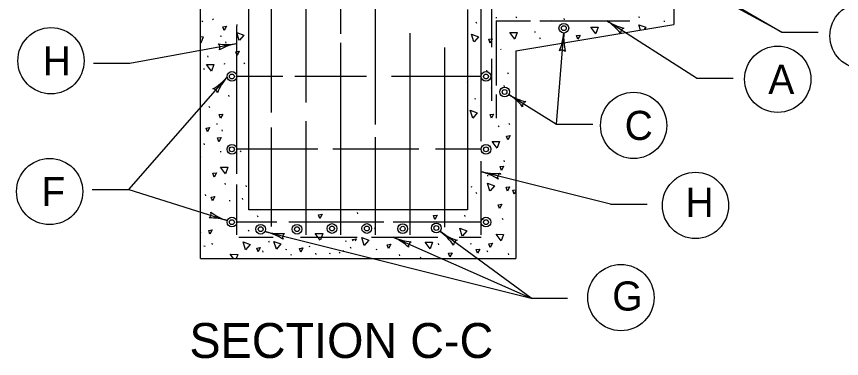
# Model space of a CAD drawing. Extents: x 1007 to 1035.5, y 1000.5 to 1021.5.
# Drawn here: x 1024.52 to 1030.18, y 1004.59 to 1006.94 of the extents above; entities that cross this region are included whole.
import ezdxf

# ---------------------------------------------------------------- set-up
doc = ezdxf.new("R2010")
doc.units = 0
doc.layers.add('Level 1', color=7, linetype='Continuous')

msp = doc.modelspace()

# ---------------------------------------------------------------- linework, layer by layer
at = {"layer": 'Level 1'}
for p, q in [((1026.1152, 1005.6072), (1026.1152, 1010.4613)), ((1026.7461, 1006.8153), (1026.7461, 1008.3828)), ((1025.7818, 1005.2738), (1025.7818, 1008.128)), ((1029.0318, 1008.128), (1029.0318, 1006.8803)), ((1029.7733, 1006.8284), (1027.7399, 1007.9327)), ((1027.8793, 1007.9342), (1029.7733, 1006.8284)), ((1027.7835, 1006.7254), (1027.7835, 1007.8397)), ((1026.2698, 1006.2758), (1026.2698, 1007.7198)), ((1026.9842, 1006.1936), (1026.9842, 1007.7044)), ((1026.508, 1006.3452), (1026.508, 1007.3138)), ((1027.7092, 1006.0805), (1027.7092, 1007.0541)), ((1027.6152, 1006.9822), (1027.6152, 1005.6072)), ((1025.7909, 1006.9048), (1025.7978, 1006.8993)), ((1025.8714, 1006.9113), (1025.8679, 1006.9203)), ((1027.6788, 1006.8867), (1027.6753, 1006.8958)), ((1027.8106, 1006.9293), (1027.8176, 1006.9278)), ((1027.8125, 1006.905), (1027.8125, 1006.4608)), ((1027.8125, 1006.905), (1028.0477, 1006.905)), ((1027.9481, 1006.9328), (1027.955, 1006.9273)), ((1028.1119, 1006.905), (1028.7291, 1006.905)), ((1028.1878, 1006.9068), (1028.1948, 1006.9054)), ((1028.2818, 1006.9122), (1028.2783, 1006.9213)), ((1029.1889, 1006.5123), (1028.5728, 1006.905)), ((1028.7908, 1006.9323), (1028.7978, 1006.9309)), ((1028.964, 1006.9041), (1028.971, 1006.9027)), ((1026.0307, 1006.8788), (1026.0376, 1006.8774)), ((1026.0318, 1005.8543), (1026.0318, 1006.8719)), ((1027.9485, 1006.6998), (1029.0318, 1006.8803)), ((1028.0761, 1006.8306), (1028.0831, 1006.8292)), ((1029.7733, 1006.8284), (1030.0233, 1006.8284)), ((1025.9189, 1006.8026), (1025.9259, 1006.8012)), ((1027.2223, 1005.4363), (1027.2223, 1006.822)), ((1028.1168, 1006.7793), (1028.1133, 1006.7883)), ((1028.226, 1006.1958), (1028.277, 1006.8217)), ((1025.2986, 1006.615), (1026.0318, 1006.7496)), ((1025.9596, 1006.7513), (1025.9561, 1006.7603)), ((1026.7461, 1005.4363), (1026.7461, 1006.7537)), ((1027.4604, 1005.4885), (1027.4604, 1006.7236)), ((1025.8363, 1006.657), (1025.8328, 1006.6661)), ((1027.8476, 1006.7061), (1027.8454, 1006.7115)), ((1027.9485, 1006.6998), (1027.9485, 1005.2738)), ((1025.0486, 1006.615), (1025.2986, 1006.615)), ((1025.9422, 1006.6125), (1025.9492, 1006.6111)), ((1026.0796, 1006.6161), (1026.0866, 1006.6105)), ((1027.7835, 1006.3559), (1027.7835, 1006.6458)), ((1025.8103, 1006.5699), (1025.8068, 1006.579)), ((1027.7519, 1006.5577), (1027.7484, 1006.5668)), ((1027.8963, 1006.5403), (1027.8928, 1006.5493)), ((1025.29, 1005.7466), (1025.9655, 1006.5187)), ((1026.3475, 1006.5238), (1026.0318, 1006.5238)), ((1026.9228, 1006.5238), (1026.4297, 1006.5238)), ((1027.7092, 1006.5238), (1027.0948, 1006.5238)), ((1029.1889, 1006.5123), (1029.4389, 1006.5123)), ((1027.6173, 1006.4803), (1027.6152, 1006.4856)), ((1027.7765, 1006.4478), (1027.7834, 1006.4463)), ((1027.8704, 1006.4532), (1027.8669, 1006.4622)), ((1025.9806, 1006.3857), (1025.9771, 1006.3948)), ((1027.8125, 1006.3991), (1027.8125, 1006.2383)), ((1027.8988, 1006.3995), (1028.226, 1006.1958)), ((1027.6648, 1006.3715), (1027.6718, 1006.3702)), ((1025.8459, 1006.3083), (1025.8424, 1006.3173)), ((1026.508, 1005.4363), (1026.508, 1006.2167)), ((1025.8934, 1006.1995), (1025.9004, 1006.1982)), ((1025.9341, 1006.1483), (1025.9306, 1006.1573)), ((1026.2698, 1005.4942), (1026.2698, 1006.173)), ((1027.8254, 1006.185), (1027.8324, 1006.1794)), ((1027.906, 1006.1915), (1027.9025, 1006.2006)), ((1028.226, 1006.1958), (1028.476, 1006.1958)), ((1026.9842, 1005.4363), (1026.9842, 1006.1062)), ((1025.8107, 1006.054), (1025.8073, 1006.0631)), ((1025.9167, 1006.0094), (1025.9237, 1006.008)), ((1026.5889, 1006.0238), (1026.0318, 1006.0238)), ((1026.0541, 1006.013), (1026.0611, 1006.0075)), ((1027.2823, 1006.0238), (1026.6917, 1006.0238)), ((1027.7092, 1006.0238), (1027.3953, 1006.0238)), ((1025.7848, 1005.9668), (1025.7818, 1005.9748)), ((1027.7092, 1005.4363), (1027.7092, 1005.9418)), ((1027.8708, 1005.9372), (1027.8673, 1005.9463)), ((1028.5985, 1005.6473), (1027.7092, 1005.8698)), ((1027.751, 1005.8447), (1027.7579, 1005.8433)), ((1027.8449, 1005.8501), (1027.8414, 1005.8592)), ((1025.9551, 1005.7827), (1025.9516, 1005.7918)), ((1026.0318, 1005.4363), (1026.0318, 1005.7824)), ((1026.0994, 1005.7653), (1026.0959, 1005.7743)), ((1027.6393, 1005.7685), (1027.6463, 1005.7671)), ((1025.04, 1005.7466), (1025.29, 1005.7466)), ((1025.29, 1005.7466), (1025.9668, 1005.5343)), ((1025.8204, 1005.7053), (1025.8169, 1005.7143)), ((1027.6799, 1005.7172), (1027.6764, 1005.7263)), ((1025.9796, 1005.6728), (1025.9866, 1005.6713)), ((1026.0736, 1005.6781), (1026.0701, 1005.6872)), ((1028.5985, 1005.6473), (1028.8485, 1005.6473)), ((1027.6152, 1005.6072), (1026.1152, 1005.6072)), ((1026.8636, 1005.5805), (1026.8601, 1005.5895)), ((1027.4666, 1005.606), (1027.4661, 1005.6072)), ((1026.1779, 1005.5582), (1026.1744, 1005.5673)), ((1027.6006, 1005.5625), (1027.5971, 1005.5716)), ((1027.7169, 1005.544), (1027.7239, 1005.5426)), ((1027.8544, 1005.5476), (1027.8614, 1005.542)), ((1026.3064, 1005.5238), (1026.0318, 1005.5238)), ((1027.0409, 1005.5238), (1026.3886, 1005.5238)), ((1026.9821, 1005.4758), (1026.9786, 1005.485)), ((1027.7092, 1005.5238), (1027.1052, 1005.5238)), ((1025.7852, 1005.451), (1025.7818, 1005.4598)), ((1026.0466, 1005.4203), (1026.2828, 1005.4203)), ((1026.111, 1005.4678), (1026.118, 1005.4622)), ((1026.2332, 1005.4566), (1028.0525, 1005.0024)), ((1026.4693, 1005.4203), (1026.8584, 1005.4203)), ((1026.9571, 1005.4203), (1027.4128, 1005.4203)), ((1027.1055, 1005.4203), (1028.0525, 1005.0024)), ((1028.0525, 1005.0024), (1027.4316, 1005.4564)), ((1027.5593, 1005.4203), (1027.7092, 1005.4203)), ((1025.8068, 1005.361), (1025.8138, 1005.3596)), ((1025.8663, 1005.3694), (1025.8628, 1005.3785)), ((1026.2561, 1005.3838), (1026.2526, 1005.3928)), ((1026.5266, 1005.3583), (1026.5336, 1005.3569)), ((1026.7764, 1005.3943), (1026.7834, 1005.3928)), ((1027.4201, 1005.3685), (1027.4166, 1005.3776)), ((1027.6336, 1005.3762), (1027.6405, 1005.3748)), ((1026.2141, 1005.3175), (1026.2106, 1005.3266)), ((1026.366, 1005.3382), (1026.373, 1005.3368)), ((1026.4007, 1005.3006), (1026.4077, 1005.2993)), ((1026.578, 1005.3014), (1026.5746, 1005.3105)), ((1026.6663, 1005.31), (1026.6733, 1005.3086)), ((1026.7341, 1005.3168), (1026.7411, 1005.3113)), ((1026.7678, 1005.3201), (1026.7643, 1005.3292)), ((1026.8171, 1005.343), (1026.8136, 1005.3521)), ((1026.9868, 1005.3378), (1026.9938, 1005.3363)), ((1027.1523, 1005.2917), (1027.1488, 1005.3008)), ((1027.7553, 1005.3172), (1027.7518, 1005.3263)), ((1027.8998, 1005.2998), (1027.8963, 1005.3088)), ((1025.7818, 1005.2738), (1027.9485, 1005.2738)), ((1026.5463, 1005.2738), (1026.5458, 1005.2753)), ((1027.2968, 1005.2743), (1027.2933, 1005.2833)), ((1028.0525, 1005.0024), (1028.3025, 1005.0024))]:
    msp.add_line(p, q, dxfattribs=at)
for points in [[(1025.9461, 1006.8394), (1025.937, 1006.8653), (1025.9614, 1006.8688), (1025.9461, 1006.8394)], [(1028.4961, 1006.8169), (1028.4618, 1006.8623), (1028.5125, 1006.8615), (1028.4965, 1006.8178)], [(1028.804, 1006.8423), (1028.7927, 1006.8791), (1028.8401, 1006.8609), (1028.8278, 1006.8463)], [(1025.7818, 1006.797), (1025.8003, 1006.7968), (1025.7843, 1006.753)], [(1026.0493, 1006.7712), (1026.0325, 1006.8256), (1026.0799, 1006.8074), (1026.0499, 1006.7718)], [(1027.6603, 1006.7605), (1027.6435, 1006.8149), (1027.6909, 1006.7968), (1027.6609, 1006.7612)], [(1027.7706, 1006.7532), (1027.7615, 1006.779), (1027.7859, 1006.7825), (1027.7706, 1006.7532)], [(1027.9411, 1006.7802), (1027.9068, 1006.8255), (1027.9575, 1006.8248), (1027.9414, 1006.781)], [(1028.3736, 1006.7787), (1028.3646, 1006.8045), (1028.3889, 1006.808), (1028.3736, 1006.7787)], [(1025.7839, 1006.7522), (1025.7818, 1006.7549)], [(1026.0336, 1006.6676), (1026.0245, 1006.6934), (1026.0489, 1006.6968), (1026.0336, 1006.6676)], [(1025.8585, 1006.5602), (1025.8241, 1006.6057), (1025.8749, 1006.6048), (1025.8589, 1006.5611)], [(1025.9206, 1006.2364), (1025.9115, 1006.2622), (1025.9359, 1006.2657), (1025.9206, 1006.2364)], [(1027.6518, 1006.2377), (1027.635, 1006.2921), (1027.6824, 1006.2739), (1027.6524, 1006.2384)], [(1027.7794, 1006.2365), (1027.7703, 1006.2623), (1027.7948, 1006.2658), (1027.7794, 1006.2365)], [(1025.8299, 1006.1437), (1025.8208, 1006.1695), (1025.8453, 1006.173), (1025.8299, 1006.1437)], [(1025.9093, 1006.0758), (1025.9003, 1006.1017), (1025.9247, 1006.1052), (1025.9093, 1006.0758)], [(1027.8934, 1006.088), (1027.8843, 1006.1138), (1027.9088, 1006.1173), (1027.8934, 1006.088)], [(1027.8185, 1006.0323), (1027.7841, 1006.0778), (1027.8349, 1006.0769), (1027.8189, 1006.0332)], [(1025.955, 1005.8554), (1025.9207, 1005.9008), (1025.9715, 1005.9), (1025.9555, 1005.8563)], [(1027.8487, 1005.8791), (1027.8396, 1005.9049), (1027.864, 1005.9084), (1027.8487, 1005.8791)], [(1025.8767, 1005.8334), (1025.8676, 1005.8593), (1025.892, 1005.8627), (1025.8767, 1005.8334)], [(1027.7696, 1005.7371), (1027.7528, 1005.7915), (1027.8003, 1005.7733), (1027.7703, 1005.7378)], [(1027.8898, 1005.7373), (1027.8807, 1005.7632), (1027.9051, 1005.7667), (1027.8898, 1005.7373)], [(1025.8653, 1005.6695), (1025.8562, 1005.6953), (1025.8807, 1005.6988), (1025.8653, 1005.6695)], [(1027.9368, 1005.7167), (1027.9278, 1005.7424), (1027.9485, 1005.7454)], [(1027.9485, 1005.739), (1027.9368, 1005.7167)], [(1027.8353, 1005.6177), (1027.8263, 1005.6435), (1027.8508, 1005.6469), (1027.8353, 1005.6177)], [(1026.6023, 1005.548), (1026.5933, 1005.5738), (1026.6176, 1005.5773), (1026.6023, 1005.548)], [(1027.392, 1005.5424), (1027.3829, 1005.5683), (1027.4073, 1005.5718), (1027.392, 1005.5424)], [(1025.848, 1005.4413), (1025.8389, 1005.4671), (1025.8633, 1005.4706), (1025.848, 1005.4413)], [(1027.5799, 1005.4282), (1027.5632, 1005.4827), (1027.6106, 1005.4645), (1027.5806, 1005.4289)], [(1026.6053, 1005.4008), (1026.5709, 1005.4462), (1026.6217, 1005.4453), (1026.6057, 1005.4017)], [(1026.9067, 1005.3628), (1026.8899, 1005.4173), (1026.9374, 1005.3992), (1026.9074, 1005.3636)], [(1027.8474, 1005.3948), (1027.8131, 1005.4403), (1027.8638, 1005.4395), (1027.8478, 1005.3958)], [(1026.0921, 1005.3336), (1026.0753, 1005.388), (1026.1228, 1005.3698), (1026.0928, 1005.3343)], [(1026.3037, 1005.3373), (1026.2869, 1005.3918), (1026.3344, 1005.3737), (1026.3044, 1005.338)], [(1026.8309, 1005.3933), (1026.8269, 1005.4046), (1026.8514, 1005.4081), (1026.8437, 1005.3933)], [(1027.0739, 1005.3424), (1027.0648, 1005.3683), (1027.0893, 1005.3718), (1027.0739, 1005.3424)], [(1027.3602, 1005.3404), (1027.3258, 1005.3858), (1027.3766, 1005.3851), (1027.3605, 1005.3413)], [(1027.7718, 1005.3502), (1027.7627, 1005.3759), (1027.7871, 1005.3794), (1027.7718, 1005.3502)], [(1026.0092, 1005.2738), (1025.9873, 1005.3028), (1026.0381, 1005.3019), (1026.0278, 1005.2738)], [(1026.1778, 1005.3198), (1026.1688, 1005.3457), (1026.1932, 1005.3491), (1026.1778, 1005.3198)], [(1026.4709, 1005.3169), (1026.4618, 1005.3428), (1026.4863, 1005.3462), (1026.4709, 1005.3169)], [(1027.4941, 1005.2848), (1027.485, 1005.3107), (1027.5094, 1005.3141), (1027.4941, 1005.2848)], [(1027.6839, 1005.3098), (1027.6748, 1005.3357), (1027.6993, 1005.3392), (1027.6839, 1005.3098)]]:
    msp.add_lwpolyline(points, dxfattribs=at)
for centre, radius in [((1030.3312, 1006.8026), 0.2274), ((1028.277, 1006.855), 0.0333), ((1024.7562, 1006.6313), 0.2274), ((1028.277, 1006.855), 0.0167), ((1029.7454, 1006.5044), 0.2274), ((1025.9984, 1006.5238), 0.0333), ((1027.7425, 1006.5238), 0.0333), ((1025.9984, 1006.5238), 0.0167), ((1027.7425, 1006.5238), 0.0167), ((1027.8705, 1006.4171), 0.0333), ((1027.8705, 1006.4171), 0.0167), ((1028.7562, 1006.1877), 0.2274), ((1025.9984, 1006.0238), 0.0333), ((1025.9984, 1006.0238), 0.0167), ((1027.7425, 1006.0238), 0.0333), ((1027.7425, 1006.0238), 0.0167), ((1024.7471, 1005.7338), 0.2274), ((1029.1809, 1005.6383), 0.2274), ((1025.9984, 1005.5238), 0.0333), ((1025.9984, 1005.5238), 0.0167), ((1027.7425, 1005.5238), 0.0333), ((1027.7425, 1005.5238), 0.0167), ((1026.1955, 1005.4752), 0.0333), ((1026.1955, 1005.4752), 0.0167), ((1026.4455, 1005.4752), 0.0333), ((1026.4455, 1005.4752), 0.0167), ((1026.6858, 1005.48), 0.0333), ((1026.6858, 1005.48), 0.0167), ((1026.9244, 1005.48), 0.0333), ((1026.9244, 1005.48), 0.0167), ((1027.1713, 1005.4784), 0.0333), ((1027.1713, 1005.4784), 0.0167), ((1027.4018, 1005.4833), 0.0333), ((1027.4018, 1005.4833), 0.0167), ((1028.6691, 1005.006), 0.2274)]:
    msp.add_circle(centre, radius, dxfattribs=at)
for centre, radius, start, end in [((1028.7829, 1007.2347), 0.3909, 237.4862, 256.155), ((1028.7829, 1007.2347), 0.3909, 237.474, 237.4862), ((1028.3626, 1006.5753), 0.3909, 38.8334, 57.4801), ((1028.6981, 1006.8251), 0.0313, 106.2608, 188.3775), ((1027.8874, 1006.8534), 0.3909, 336.689, 355.3357), ((1028.6666, 1006.7899), 0.3909, 175.3418, 194.0106), ((1028.6666, 1006.7899), 0.3909, 175.3296, 175.3418), ((1025.9612, 1007.1341), 0.3909, 261.7488, 280.3956), ((1025.8855, 1006.7228), 0.0313, 329.1763, 51.293), ((1026.1023, 1006.3651), 0.3909, 100.4017, 119.0705), ((1026.1023, 1006.3651), 0.3909, 100.3894, 100.4017), ((1028.2649, 1006.6735), 0.0313, 44.1164, 126.2331), ((1025.6713, 1006.7761), 0.3909, 300.1643, 318.811), ((1026.2597, 1006.2612), 0.3909, 138.8171, 157.4859), ((1026.2597, 1006.2612), 0.3909, 138.8049, 138.8171), ((1025.8676, 1006.4068), 0.0313, 7.5917, 89.7084), ((1028.1055, 1006.7313), 0.3909, 238.0865, 256.7553), ((1028.1055, 1006.7313), 0.3909, 238.0743, 238.0865), ((1027.6922, 1006.0677), 0.3909, 39.4337, 58.0804), ((1028.025, 1006.3209), 0.0313, 106.8611, 188.9778), ((1027.804, 1006.2491), 0.3909, 255.9414, 255.9537), ((1027.804, 1006.2491), 0.3909, 255.9537, 274.6224), ((1027.6143, 1005.4906), 0.3909, 57.3008, 75.9475), ((1027.8534, 1005.8337), 0.0313, 124.7282, 206.8449), ((1025.825, 1005.5789), 0.0313, 301.3636, 23.4802), ((1026.0838, 1005.9074), 0.3909, 233.9361, 252.5828), ((1025.8499, 1005.1613), 0.3909, 72.589, 91.2577), ((1025.8499, 1005.1613), 0.3909, 72.5767, 72.589), ((1026.3279, 1005.8359), 0.3909, 255.9713, 255.9835), ((1026.3279, 1005.8359), 0.3909, 255.9835, 274.6523), ((1026.1385, 1005.0773), 0.3909, 57.3307, 75.9774), ((1026.3774, 1005.4205), 0.0313, 124.7581, 206.8748), ((1027.2633, 1005.778), 0.3909, 246.1756, 246.1879), ((1027.2633, 1005.778), 0.3909, 246.1879, 264.8566), ((1026.9477, 1005.0627), 0.3909, 47.535, 66.1817), ((1027.6623, 1005.772), 0.3909, 233.8144, 233.8266), ((1027.6623, 1005.772), 0.3909, 233.8266, 252.4954), ((1027.2008, 1005.1408), 0.3909, 35.1737, 53.8205), ((1027.2415, 1005.3603), 0.0313, 114.9624, 197.0791), ((1027.5516, 1005.3686), 0.0313, 102.6012, 184.7179)]:
    msp.add_arc(centre, radius, start, end, dxfattribs=at)

# ---------------------------------------------------------------- texts
for s, height, p in [('H', 0.2, (1024.6995, 1006.5313)), ('A', 0.2, (1029.6808, 1006.4044)), ('C', 0.2, (1028.6948, 1006.0877)), ('F', 0.2, (1024.6904, 1005.6338)), ('H', 0.2, (1029.1125, 1005.5596)), ('G', 0.2, (1028.6095, 1004.9167)), ('SECTION C-C', 0.24, (1025.7068, 1004.5911))]:
    msp.add_text(s, height=height, dxfattribs=at).set_placement(p)

doc.saveas('drawing.dxf')
